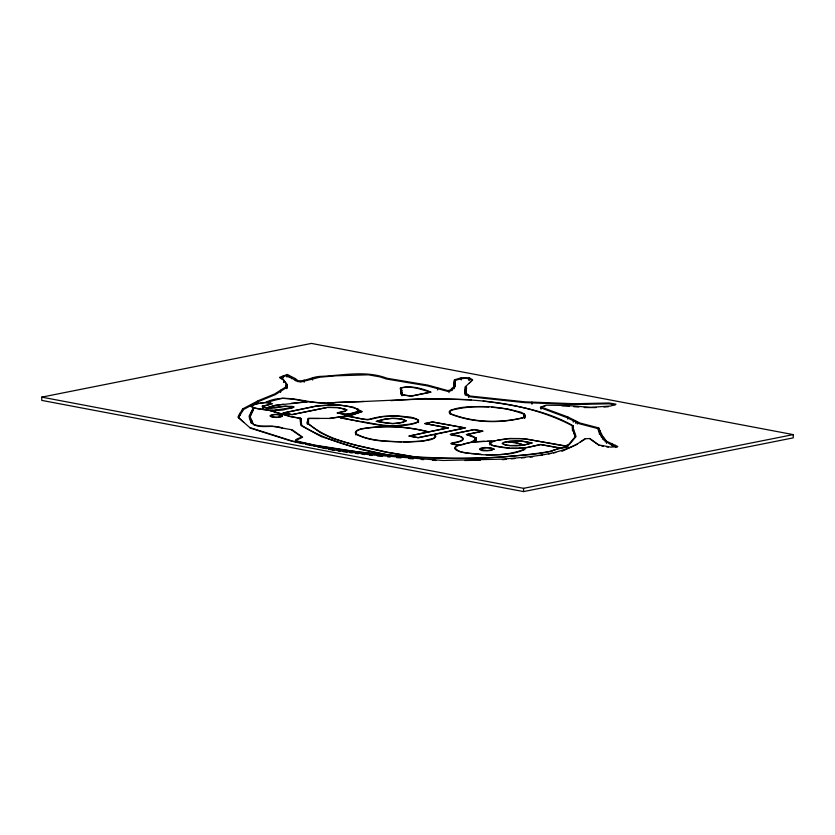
<?xml version="1.0" encoding="UTF-8"?>
<svg xmlns="http://www.w3.org/2000/svg" width="835" height="835" viewBox="0 0 835 835"><rect width="100%" height="100%" fill="white"/><g stroke="black" fill="none" stroke-linecap="round" stroke-linejoin="round"><path stroke-width="1.25" d="M465.659 388.452L465.711 386.469L465.815 394.464L465.659 388.452L465.68 392.586M454.021 388.755L454.616 379.758L461.525 377.723L469.437 377.879L472.693 379.831L469.166 383.213M465.022 393.629L464.959 387.158L472.036 380.499C467.203 376.627 460.304 378.798 455.085 380.53L454.741 387.231L450.754 390.863L447.915 391.427L427.29 385.853L386.365 378.996L380.155 376.919L368.36 374.811L335.962 375.802L319.826 377.211L300.704 382.012L297.26 381.418L286.969 375.353L285.914 375.75L280.132 378.067L283.608 379.925L286.979 384.34L287.177 387.169L275.268 394.673L259.059 401.301L243.34 409.609L238.601 417.688L250.302 428.094L292.386 441.433M454.428 379.894L454.198 386.501L454.188 383.234M329.157 418.544L350.919 415.412L362.254 411.645L353.414 407.188L327.581 403.242C335.19 402.376 342.841 402.23 350.481 402.032C424.524 399.38 504.173 390.342 572.413 425.767L572.466 428.198L575.294 436.611L568.437 444.752L565.389 445.88L523.816 438.678L509.903 438.438L497.451 440.108M328.134 407.48L337.288 407.605L344.886 409.046L346.483 409.912L345.325 410.872L337.058 412.928L345.429 414.504L355.564 412.626L358.789 410.799L361.503 411.624L350.45 415.308L329.147 418.418L308.261 418.387L307.217 423.188L320.275 432.551L332.487 438.49L355.407 445.222L385.749 452.121L411.728 456.484L387.993 454.824C358.132 449.063 327.852 441.579 301.748 425.474L300.736 418.345L291.008 416.561L269.872 410.455L273.431 410.382M319.283 418.523L308.846 418.481L307.844 423.136C329.783 442.195 359.655 445.452 386.824 452.132L414.014 456.672C443.98 458.655 474.071 458.686 504.048 456.902C522.313 454.543 542.625 455.44 559.627 448.04L540.631 444.627L525.653 447.863L524.798 449.418C512.888 455.054 499.173 454.731 486.2 454.762M307.927 418.888L307.541 423.355L307.53 420.746M308.606 421.769L308.261 423.418L308.251 420.809M333.123 402.606C310.61 406.144 287.365 391.678 265.613 402.386L254.988 404.025L251.429 405.57L251.095 406.614L253.464 407.897L249.112 416.122C251.168 433.417 272.367 422.541 282.919 428.355M250.103 416.717L251.888 413.106L251.878 410.496M250.792 420.84L249.842 416.07L253.965 408.002L269.016 410.329L290.162 416.582L300.214 418.398L301.028 425.526L321.235 436.59L362.745 449.929L386.208 454.678L359.008 452.111L311.163 444.554L295.517 440.598L302.625 437.185L292.24 429.848L271.991 426.194L259.539 425.996M454.01 386.584L450.065 390.175L447.842 390.613L427.906 385.123L387.012 378.265C365.438 370.009 341.922 375.656 319.659 376.418C312.259 376.815 305.297 381.491 298.032 380.75L295.308 378.558L287.209 374.498L279.527 377.368L282.877 379.32L286.217 383.662L286.53 386.49L274.621 393.974L258.182 400.716L242.609 408.952L237.944 417.082L243.789 422.343M355.783 434.952L355.773 432.342C356.983 430.255 359.374 429.743 361.492 428.992C383.453 425.318 406.551 426.194 428.073 431.935L408.795 436.068L418.293 437.749L434.002 434.534L435.139 436.496L433.542 438.302L423.084 440.995L403.336 442.07M524.63 415.903L523.117 417.625C499.768 423.418 473.403 422.583 450.848 413.826L449.814 411.979L451.359 410.246C474.656 404.37 501.073 405.434 523.555 414.024L524.63 415.903L524.641 418.512M253.475 410.507L253.172 408.085M487.076 441.235L492.233 441.214L489.373 443.322L492.243 445.483L510.112 448.301M615.301 404.902L608.934 403.796L574.365 404.526L524.589 402.606L469.166 396.729L465.46 393.943L464.959 389.496M464.97 389.768L466.734 388.108M580.273 442.049L584.928 439.252M291.3 403.315L307.311 401.719L293.44 399.193L282.345 398.264L266.146 402.48L272.565 403.733L262.597 406.436L266.636 407.908L275.435 405.299L307.938 401.792L326.642 403.263L335.92 404.944L316.267 405.977L282.867 413.001L291.958 414.682L327.936 407.334L337.977 407.522L347.13 409.881L344.563 411.509L337.778 412.928C344.521 414.724 352.036 414.734 358.038 410.747L358.34 409.609C345.398 403.931 330.451 404.39 316.632 406.102L283.608 413.001L292.062 414.557L327.299 407.407M285.184 409.327C281.374 412.072 236.284 408.774 258.526 403.482C267.419 401.833 279.829 402.867 262.106 406.113C262.493 408.806 268.327 407.751 270.561 408.221M561.861 451.338L576.359 444.711L584.897 438.751L589.928 438.532L598.685 444.909L610.917 447.132L617.796 446.527L606.46 441.183L602.515 435.964L598.538 427.864L579.96 423.021L567.779 416.926L540.986 407.01L540.997 409.192M577.068 444.074C554.252 455.962 527.856 456.797 502.66 459.135L442.957 460.471L369.122 454.71L334.271 449.992L291.613 440.817L249.582 427.489M400.403 388.077C410.142 385.071 422.145 388.411 430.996 392.168L411.3 396.166L401.468 394.809L400.403 388.077L400.915 394.047L400.904 391.448M401.134 388.066C410.559 385.248 421.435 389.632 430.495 392.085L411.133 396.009L402.261 394.767L401.134 388.066L401.635 394.026L401.625 391.417M401.144 390.676L402.199 390.227M542.75 406.697L540.36 407.657L567.048 417.625L579.229 423.721L598.017 428.626C600.448 438.271 607.849 444.283 617.002 447.153M540.986 407.01L546.017 405.205L566.735 405.455L590.596 407.355L610.667 406.019L615.99 404.192L608.882 402.981L574.532 403.733L524.829 401.833L469.771 395.999L466.233 393.379L465.711 390.289M544.19 406.154L545.568 405.747M271.344 406.426L267.304 407.678L274.579 408.064L285.246 406.06L293.116 407.48L274.746 410.173M272.273 405.935L283.305 404.234M495.499 440.682C478.33 446.328 513.118 448.833 517.241 448.395M285.393 409.286C310.724 404.662 272.596 406.52 271.051 408.085M41.75 397.136L311.424 343.415L793.24 434.607L793.25 437.864L523.576 491.585L41.76 400.393L41.75 397.136L523.566 488.329L793.24 434.607M539.995 455.524L542.426 455.054M548.501 453.896L550.933 453.426M553.365 452.967L555.786 452.497M279.13 416.968C286.948 415.726 275.623 413.795 273.243 414.891C265.426 416.362 277.178 417.813 279.537 417.082C288.242 415.632 275.54 413.607 272.961 414.755C264.465 416.143 276.333 418.262 279.297 417.114M502.378 459.678L506.167 459.333M511.229 458.874L515.018 458.53M521.332 457.956L525.121 457.601M530.183 457.142L532.709 456.912M334.72 402.47L363.997 401.458M608.485 406.697L603.935 407.052M390.853 400.633L424.597 398.525L471.358 399.735M596.096 407.584L584.218 407.522M518.879 448.197L527.814 447.372L540.537 444.46L560.598 448.03L567.56 446.558L527.396 439.262L519.819 438.552L507.753 438.73L492.88 441.047L471.879 442.039L475.063 440.149L476.2 438.156L472.579 436.1L466.922 434.576L483.037 431.173L474.311 429.545L450.19 434.398C451.672 436.246 464.166 434.878 462.423 439.857C458.3 443.312 441.204 442.832 458.269 445.034L455.639 446.401L454.532 448.228C455.576 450.253 457.778 450.775 459.688 451.62C480.626 455.806 503.829 457.048 524.046 449.428L524.693 447.967L511.563 448.218M484.822 441.308C475.178 441.464 465.158 442.874 456.234 446.433L455.263 448.197C461.567 455.221 473.842 452.497 481.899 454.543M464.949 460.513L480.438 460.168M405.111 442.112L420.402 441.391L429.994 439.909L434.263 438.323L435.87 436.465L434.701 434.44L465.554 427.927L432.373 421.925L424.556 423.585L447.727 427.844L428.689 431.81C406.76 426.299 383.38 424.911 361.033 428.877C358.946 429.409 353.059 431.267 356.148 434.325C370.897 441.934 388.557 441.391 404.756 441.965M561.924 405.893L569.512 406.259M401.51 441.892C386.511 441.099 370.531 441.11 356.858 434.252L355.773 432.342M589.99 438.991L599.29 445.493M432.457 460.262L435.974 460.502M488.746 406.969C476.033 406.708 462.747 405.747 450.629 410.246L449.073 411.999L450.148 413.878C473.027 423.074 500.05 423.689 523.827 417.636L525.309 415.913L525.017 415.256L524.317 414.003L520.779 412.146L506.939 408.826L491.711 407.198M573.666 406.655L578.853 407.052M421.122 459.438L423.669 459.626M408.691 458.509L413.356 458.864M396.615 457.57L400.957 457.914M369.529 455.252L372.128 455.482M377.316 455.931L382.514 456.38M387.586 456.818L390.133 457.037M521.03 440.911L510.195 441.068L503.526 442.425L502.106 443.594L506.521 445.337L516.385 445.911L523.482 445.274L532.333 442.947L521.51 440.964L507.941 441.631L509.193 441.788M510.008 442.018L520.539 443.813L523.117 445.17L509.851 445.598L504.622 444.7L502.847 443.51L503.682 442.633L507.482 441.767L515.456 442.435L523.848 445.024L531.624 442.978L520.998 441.068M483.194 401.082C513.922 405.027 545.933 410.204 573.113 425.787C572.695 429.576 575.294 433 576.025 436.611L569.157 444.742L565.911 445.994C575.075 446.37 551.528 449.282 552.123 451.161C473.309 463.978 392.21 458.676 313.793 445.243C308.95 442.456 283.806 442.644 301.967 437.196L291.53 429.91M343.175 451.693L347.047 452.215M349.625 452.56L352.203 452.914M355.919 453.415L358.392 453.749M362.108 454.25L364.582 454.584M338.196 451.004L340.69 451.349M606.513 446.819L608.371 447.153M361.701 421.581L382.44 425.255L394.287 425.85L410.643 424.076L416.31 422.635L418.314 420.923L416.978 419.504L413.304 418.325L397.397 416.101L382.921 416.602L367.619 419.859L347.777 416.289L340.659 417.74C364.874 422.103 390.383 430.213 415.037 423.324C425.328 420.109 409.526 416.268 406.186 416.79C395.101 415.214 383.693 415.611 372.807 418.283C362.87 422.76 348.435 412.281 340.649 417.949L360.271 421.518M258.537 425.631L253.589 424.702L249.842 416.07M601.367 445.88L603.434 446.255M334.407 450.462L328.802 449.261M293.596 441.694L303.251 443.771M305.662 444.283L311.695 445.587M312.906 445.838L315.171 446.328M317.436 446.819L326.485 448.76M598.267 427.77L598.758 431.277L598.747 428.021M301.351 421.957L301.362 424.566L300.621 418.314M474.896 437.676L466.285 434.555L482.265 431.163L474.113 429.67L450.691 434.534C463.968 435.682 469.98 440.483 452.476 443.291C448.395 443.583 462.527 446.036 463.916 444.126C467.057 443.041 476.169 441.997 474.896 437.676L475.272 440.588L475.428 437.498M475.167 439.909L476.044 440.577L476.033 437.968M285.862 385.478L286.989 386.949L286.979 384.34M573.029 429.9L575.252 436.935M454.553 379.789L454.543 383.129M615.416 445.337L615.426 447.508M612.191 443.834L612.201 446.015M606.46 441.183L606.471 443.354M605.25 439.763L605.25 441.934M603.809 437.947L603.82 440.118M602.515 435.964L602.526 439.22M601.304 433.741L601.315 436.997M600.135 431.194L600.146 434.461L599.614 429.983M599.373 431.82L599.384 434.43M599.154 428.939L599.165 431.121M598.601 427.896L598.716 431.215M598.455 427.823L598.549 431.121M577.319 421.884L577.329 424.055M575.732 421.174L575.743 423.355M574.459 432.05L574.47 434.659M573.593 429.472L573.603 432.081M573.259 419.942L573.259 422.113M573.196 428.136L573.196 430.745M573.06 425.704L573.123 428.397M572.413 425.767L572.466 430.808M567.779 416.926L567.79 419.097M531.926 402.094L531.937 404.265M524.818 414.901L524.829 417.51L524.317 414.003M524.098 414.964L524.109 417.573M523.566 488.329L523.576 491.585M489.978 442.404L489.988 445.013M476.2 438.156L476.263 440.943M475.689 437.686L475.699 440.295M475.449 438.177L475.533 440.953M469.155 377.837L469.322 380.029M468.988 377.817L468.988 379.998M468.8 377.817L468.811 379.988M468.571 395.164L468.581 397.345M466.233 393.379L466.233 395.55M465.92 391.907L465.93 394.078M465.022 391.02L465.178 395.091M461.223 377.775L461.223 379.946M455.085 380.53L454.929 386.49L454.918 383.881M454.344 380.875L454.271 385.217M452.038 388.379L452.048 390.55M449.846 411.123L449.856 413.722M448.959 390.394L448.959 392.565M437.55 387.784L437.561 389.955M418.481 419.963L418.492 422.562M401.896 393.149L401.906 395.759M358.173 409.056L358.184 411.665M312.509 377.869L312.52 380.04M308.418 419.911L308.428 422.52M307.76 419.535L307.771 422.145M307.374 421.644L307.384 424.253M304.138 380.061L304.138 382.242M301.195 420.6L301.205 423.209M301.028 419.441L301.038 422.051M300.736 418.345L300.871 421.028M300.621 421.967L300.631 424.577L300.214 418.398M295.308 378.558L295.319 380.729M291.352 376.522L291.352 378.693M289.035 375.332L289.035 377.503M287.209 374.498L287.334 376.7M287.052 374.487L287.063 376.658M287.115 385.718L287.125 388.327M286.875 374.498L286.875 376.668M286.729 374.518L286.739 376.689M286.53 386.49L286.541 388.661M286.374 385.081L286.384 388.338M286.217 383.662L286.228 386.918M283.608 379.925L283.618 382.534M283.128 375.907L283.138 378.078M280.57 390.237L280.581 392.408M263.234 405.58L263.276 408.451M263.098 405.925L263.098 408.534M262.868 405.706L262.879 408.315M262.566 405.841L262.566 408.44M258.182 400.716L258.192 402.887M253.318 407.971L253.235 410.632M252.567 409.192L252.577 411.801M251.721 420.391L251.732 422.99M251.074 412.114L251.084 414.713M250.938 420.329L250.949 422.927M242.609 408.952L242.62 411.123M240.25 412.96L240.261 415.131M239.353 414.504L239.353 416.675M238.601 415.83L238.601 418.001M480.021 449.073C496.303 454.334 497.597 444.168 480.021 449.073M406.29 420.767L402.94 422.374L392.627 423.616L376.136 421.404L384.424 419.118L392.137 418.387L402.23 419.034L406.29 420.767M405.549 420.819C397.324 425.401 384.956 423.209 377.065 421.237C385.947 418.752 397.157 416.404 405.549 420.819M494.143 449.146C474.781 454.751 475.72 443.552 494.143 449.146M448.437 427.854L409.4 436.037L418.084 437.613L464.844 427.938L432.634 422.072L425.297 423.564L448.437 427.854"/></g></svg>
